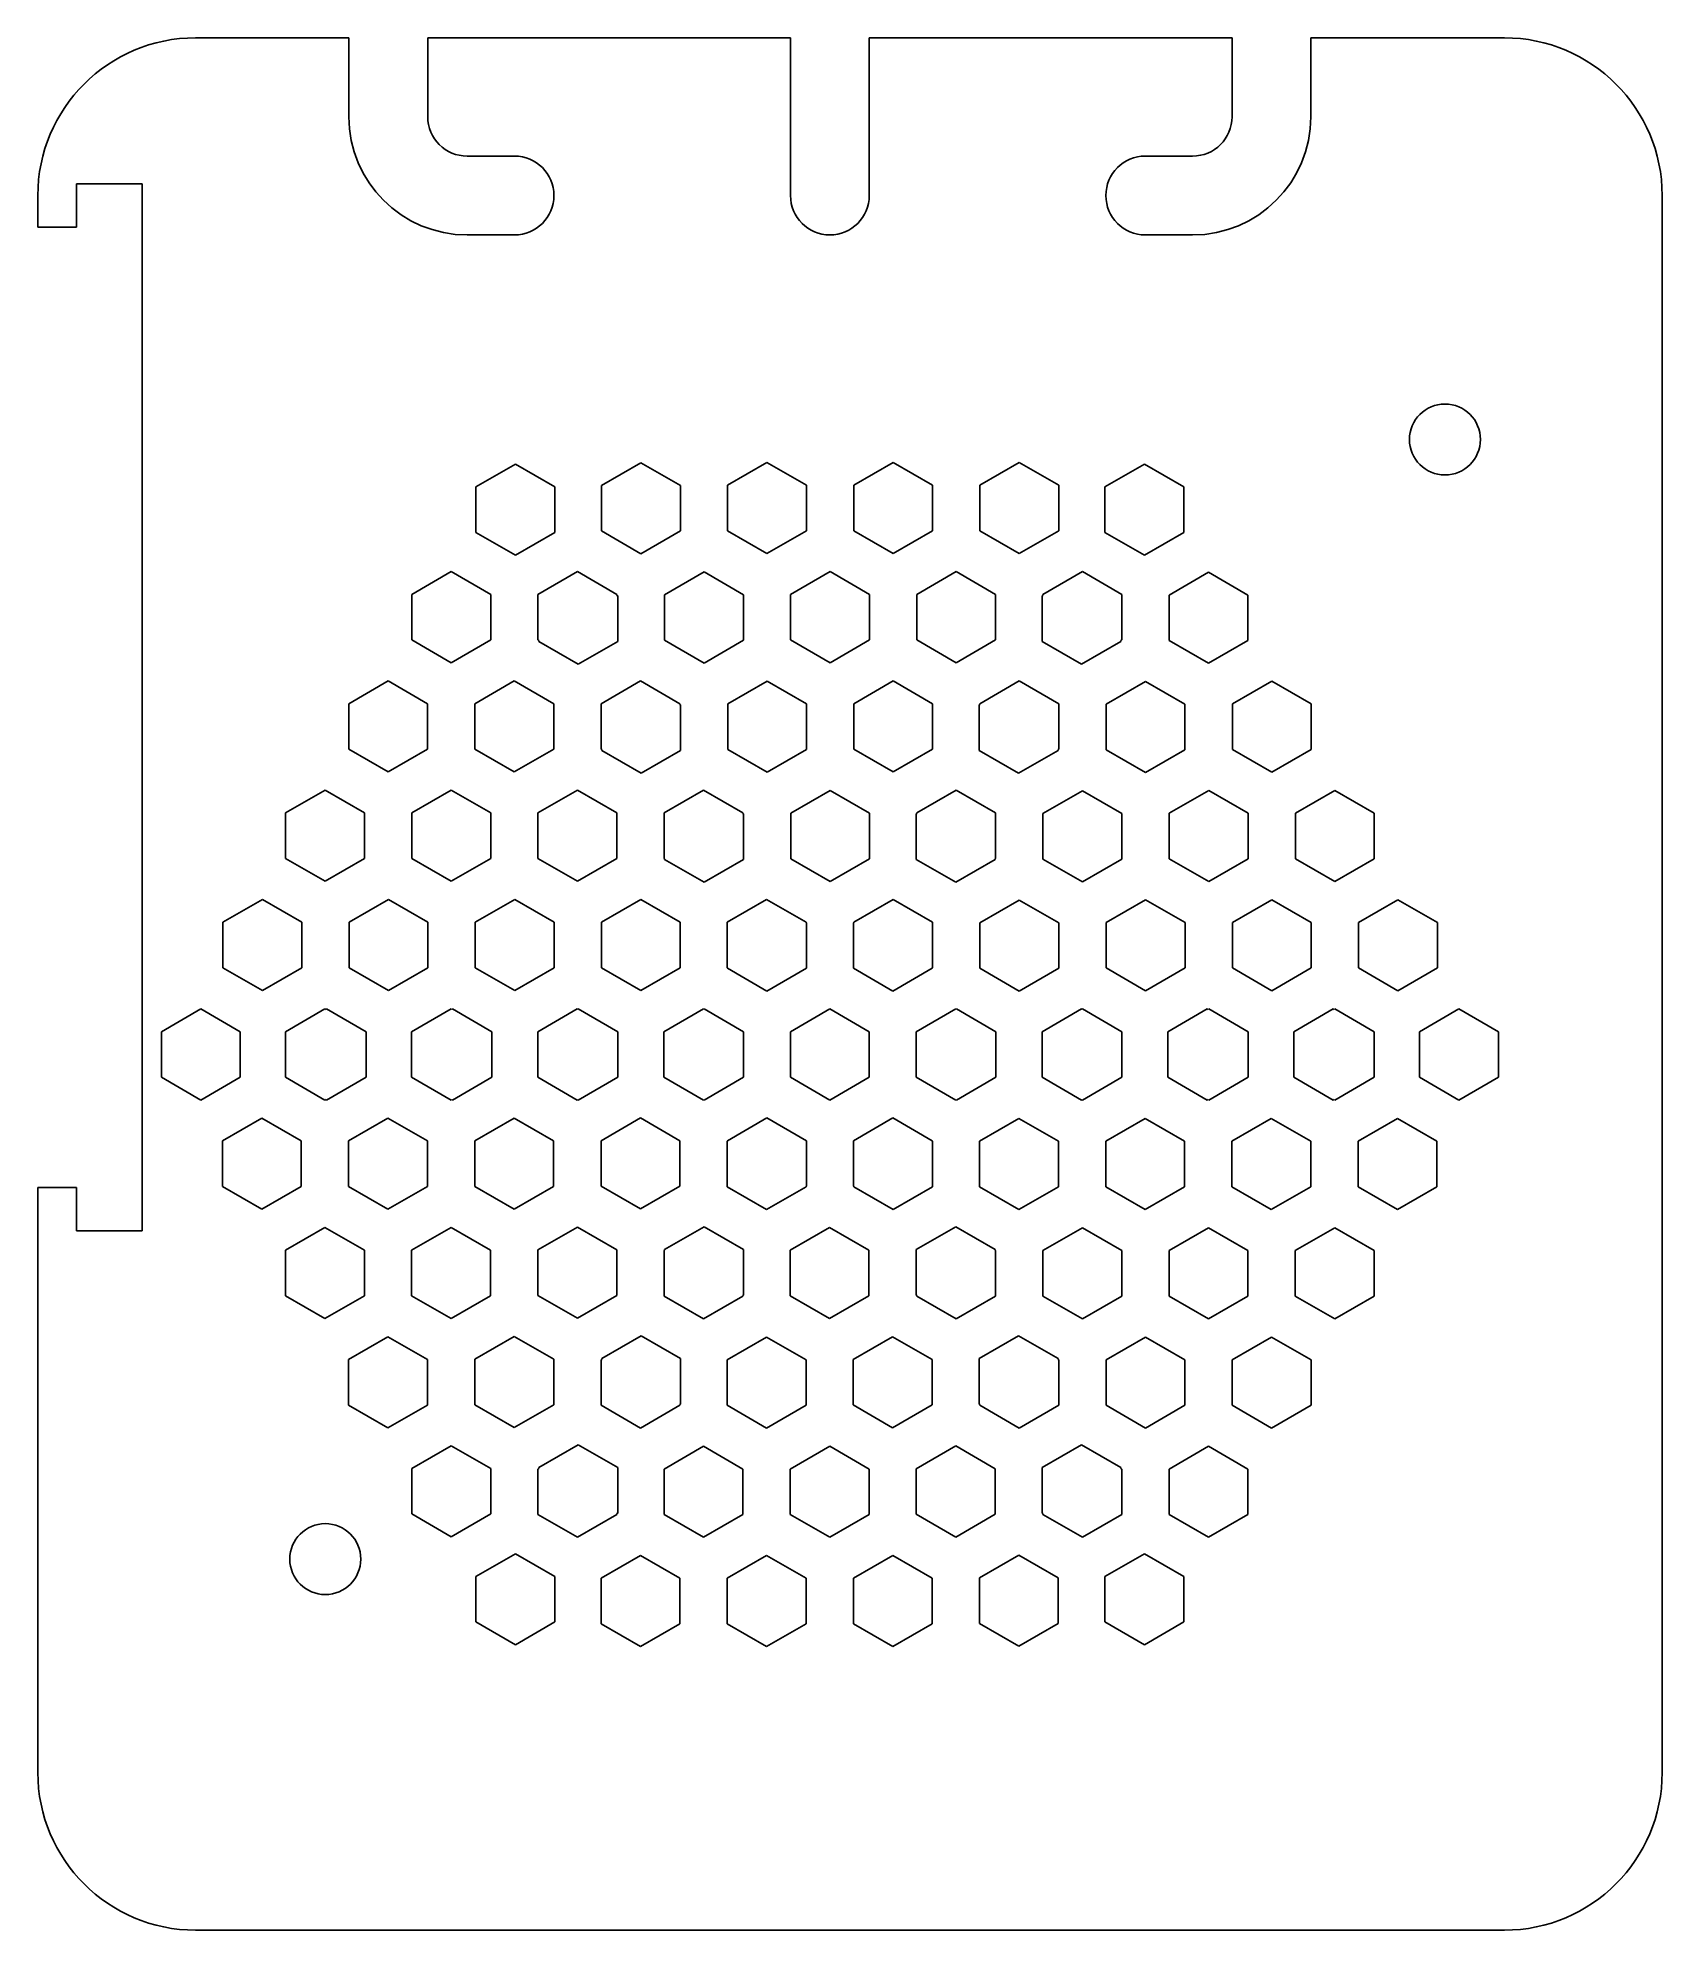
# Model space of a CAD drawing. Extents: x -50 to 53, y -56 to 64.
import ezdxf

# ---------------------------------------------------------------- set-up
doc = ezdxf.new("R2010")
doc.units = 0
doc.layers.add('Shape2DView001', color=7, linetype='CONTINUOUS')

msp = doc.modelspace()

# ---------------------------------------------------------------- linework, layer by layer
at = {"layer": 'Shape2DView001'}
for p, q in [((-40.225, 64.4699), (-30.5, 64.4699)), ((-30.5, 64.4699), (-30.5, 59.4699)), ((-25.5, 64.4699), (-2.5, 64.4699)), ((-25.5, 59.4699), (-25.5, 64.4699)), ((-2.5, 64.4699), (-2.5, 54.4699)), ((2.5, 64.4699), (25.5, 64.4699)), ((2.5, 54.4699), (2.5, 64.4699)), ((25.5, 64.4699), (25.5, 59.4699)), ((30.5, 64.4699), (42.775, 64.4699)), ((30.5, 59.4699), (30.5, 64.4699)), ((-20, 56.9699), (-23, 56.9699)), ((23, 56.9699), (20, 56.9699)), ((-47.775, 55.2199), (-47.775, 52.4699)), ((-43.6, 55.2199), (-47.775, 55.2199)), ((-43.6, -11.1801), (-43.6, 55.2199)), ((-50.225, 52.4699), (-50.225, 54.4699)), ((52.775, 54.4699), (52.775, -45.5301)), ((-47.775, 52.4699), (-50.225, 52.4699)), ((-23, 51.9699), (-20, 51.9699)), ((20, 51.9699), (23, 51.9699)), ((-19.9446, 37.4318), (-22.4446, 35.9885)), ((-17.4446, 35.9885), (-19.9446, 37.4318)), ((-11.9781, 37.5274), (-14.4781, 36.084)), ((-9.47809, 36.084), (-11.9781, 37.5274)), ((-3.98916, 37.5465), (-6.48916, 36.1032)), ((-1.48916, 36.1032), (-3.98916, 37.5465)), ((4.01084, 37.5465), (1.51084, 36.1032)), ((6.51084, 36.1032), (4.01084, 37.5465)), ((12.0108, 37.5465), (9.51084, 36.1032)), ((14.5108, 36.1032), (12.0108, 37.5465)), ((19.9446, 37.4318), (17.4446, 35.9885)), ((22.4446, 35.9885), (19.9446, 37.4318)), ((-14.4781, 36.084), (-14.4781, 33.1972)), ((-9.47809, 33.1972), (-9.47809, 36.084)), ((-6.48916, 36.1032), (-6.48916, 33.2164)), ((-1.48916, 33.2164), (-1.48916, 36.1032)), ((1.51084, 36.1032), (1.51084, 33.2164)), ((6.51084, 33.2164), (6.51084, 36.1032)), ((9.51084, 36.1032), (9.51084, 33.2164)), ((14.5108, 33.2164), (14.5108, 36.1032)), ((-22.4446, 35.9885), (-22.4446, 33.1017)), ((-17.4446, 33.1017), (-17.4446, 35.9885)), ((17.4446, 35.9885), (17.4446, 33.1017)), ((22.4446, 33.1017), (22.4446, 35.9885)), ((-22.4446, 33.1017), (-19.9446, 31.6583)), ((-19.9446, 31.6583), (-17.4446, 33.1017)), ((-14.4781, 33.1972), (-11.9781, 31.7538)), ((-11.9781, 31.7538), (-9.47809, 33.1972)), ((-6.48916, 33.2164), (-3.98916, 31.773)), ((-3.98916, 31.773), (-1.48916, 33.2164)), ((1.51084, 33.2164), (4.01084, 31.773)), ((4.01084, 31.773), (6.51084, 33.2164)), ((9.51084, 33.2164), (12.0108, 31.773)), ((12.0108, 31.773), (14.5108, 33.2164)), ((17.4446, 33.1017), (19.9446, 31.6583)), ((19.9446, 31.6583), (22.4446, 33.1017)), ((-24.0108, 30.6183), (-26.5108, 29.175)), ((-21.5108, 29.175), (-24.0108, 30.6183)), ((-16.0108, 30.6183), (-18.5108, 29.175)), ((-13.5108, 29.175), (-16.0108, 30.6183)), ((-7.97809, 30.5991), (-10.4781, 29.1558)), ((-5.47809, 29.1558), (-7.97809, 30.5991)), ((0.01084, 30.6183), (-2.48916, 29.175)), ((2.51084, 29.175), (0.01084, 30.6183)), ((8.01084, 30.6183), (5.51084, 29.175)), ((10.5108, 29.175), (8.01084, 30.6183)), ((16.0108, 30.6183), (13.5108, 29.175)), ((18.5108, 29.175), (16.0108, 30.6183)), ((24.0106, 30.5804), (21.5106, 29.137)), ((26.5106, 29.137), (24.0106, 30.5804)), ((-26.5108, 29.175), (-26.5108, 26.2882)), ((-21.5108, 26.2882), (-21.5108, 29.175)), ((-18.5108, 29.175), (-18.5108, 26.2882)), ((-13.5108, 29.1113), (-13.5108, 29.175)), ((-13.4557, 29.0795), (-13.5108, 29.1113)), ((-13.4557, 26.1927), (-13.4557, 29.0795)), ((-10.4781, 29.1558), (-10.4781, 26.269)), ((-5.47809, 26.269), (-5.47809, 29.1558)), ((-2.48916, 29.175), (-2.48916, 26.2882)), ((2.51084, 26.2882), (2.51084, 29.175)), ((5.51084, 29.175), (5.51084, 26.2882)), ((10.5108, 26.2882), (10.5108, 29.175)), ((13.5108, 29.1113), (13.4557, 29.0795)), ((13.4557, 29.0795), (13.4557, 26.1927)), ((13.5108, 29.175), (13.5108, 29.1113)), ((18.5108, 26.2882), (18.5108, 29.175)), ((21.5106, 29.137), (21.5106, 26.2503)), ((26.5106, 26.2503), (26.5106, 29.137)), ((-26.5108, 26.2882), (-24.0108, 24.8448)), ((-24.0108, 24.8448), (-21.5108, 26.2882)), ((-18.5108, 26.2882), (-18.4557, 26.2564)), ((-18.4557, 26.2564), (-18.4557, 26.1927)), ((-18.4557, 26.1927), (-15.9557, 24.7493)), ((-15.9557, 24.7493), (-13.4557, 26.1927)), ((-10.4781, 26.269), (-7.97809, 24.8256)), ((-7.97809, 24.8256), (-5.47809, 26.269)), ((-2.48916, 26.2882), (0.01084, 24.8448)), ((0.01084, 24.8448), (2.51084, 26.2882)), ((5.51084, 26.2882), (8.01084, 24.8448)), ((8.01084, 24.8448), (10.5108, 26.2882)), ((13.4557, 26.1927), (15.9557, 24.7493)), ((15.9557, 24.7493), (18.4557, 26.1927)), ((18.4557, 26.2564), (18.5108, 26.2882)), ((18.4557, 26.1927), (18.4557, 26.2564)), ((21.5106, 26.2503), (24.0106, 24.8069)), ((24.0106, 24.8069), (26.5106, 26.2503)), ((-28.0108, 23.6901), (-30.5108, 22.2468)), ((-25.5108, 22.2468), (-28.0108, 23.6901)), ((-20.0108, 23.6901), (-22.5108, 22.2468)), ((-17.5108, 22.2468), (-20.0108, 23.6901)), ((-12.0108, 23.6901), (-14.5108, 22.2468)), ((-9.51084, 22.2468), (-12.0108, 23.6901)), ((-3.97809, 23.6709), (-6.47809, 22.2276)), ((-1.47809, 22.2276), (-3.97809, 23.6709)), ((4.01084, 23.6901), (1.51084, 22.2468)), ((6.51084, 22.2468), (4.01084, 23.6901)), ((12.0108, 23.6901), (9.51084, 22.2468)), ((14.5108, 22.2468), (12.0108, 23.6901)), ((20.0106, 23.6522), (17.5106, 22.2088)), ((22.5106, 22.2088), (20.0106, 23.6522)), ((28.0217, 23.6714), (25.5217, 22.228)), ((30.5217, 22.228), (28.0217, 23.6714)), ((-30.5108, 22.2468), (-30.5108, 19.36)), ((-25.5108, 19.36), (-25.5108, 22.2468)), ((-22.5108, 22.2468), (-22.5108, 19.36)), ((-17.5108, 19.36), (-17.5108, 22.2468)), ((-14.5108, 22.2468), (-14.5108, 19.36)), ((-9.51084, 22.1959), (-9.51084, 22.2468)), ((-9.46677, 22.1704), (-9.51084, 22.1959)), ((-9.46677, 19.2837), (-9.46677, 22.1704)), ((-6.47809, 22.2276), (-6.47809, 19.3408)), ((-1.47809, 19.3408), (-1.47809, 22.2276)), ((1.51084, 22.2468), (1.51084, 19.36)), ((6.51084, 19.36), (6.51084, 22.2468)), ((9.51084, 22.1959), (9.46677, 22.1704)), ((9.46677, 22.1704), (9.46677, 19.2837)), ((9.51084, 22.2468), (9.51084, 22.1959)), ((14.5108, 19.36), (14.5108, 22.2468)), ((17.5106, 22.2088), (17.5106, 19.3221)), ((22.5106, 19.3221), (22.5106, 22.2088)), ((25.5217, 22.228), (25.5217, 19.3412)), ((30.5217, 19.3412), (30.5217, 22.228)), ((-30.5108, 19.36), (-28.0108, 17.9166)), ((-28.0108, 17.9166), (-25.5108, 19.36)), ((-22.5108, 19.36), (-20.0108, 17.9166)), ((-20.0108, 17.9166), (-17.5108, 19.36)), ((-14.5108, 19.36), (-14.4668, 19.3346)), ((-14.4668, 19.3346), (-14.4668, 19.2837)), ((-14.4668, 19.2837), (-11.9668, 17.8403)), ((-11.9668, 17.8403), (-9.46677, 19.2837)), ((-6.47809, 19.3408), (-3.97809, 17.8974)), ((-3.97809, 17.8974), (-1.47809, 19.3408)), ((1.51084, 19.36), (4.01084, 17.9166)), ((4.01084, 17.9166), (6.51084, 19.36)), ((9.46677, 19.2837), (11.9668, 17.8403)), ((11.9668, 17.8403), (14.4668, 19.2837)), ((14.4668, 19.3346), (14.5108, 19.36)), ((14.4668, 19.2837), (14.4668, 19.3346)), ((17.5106, 19.3221), (20.0106, 17.8787)), ((20.0106, 17.8787), (22.5106, 19.3221)), ((25.5217, 19.3412), (28.0217, 17.8979)), ((28.0217, 17.8979), (30.5217, 19.3412)), ((-32.0108, 16.7619), (-34.5108, 15.3186)), ((-29.5108, 15.3186), (-32.0108, 16.7619)), ((-24.0108, 16.7619), (-26.5108, 15.3186)), ((-21.5108, 15.3186), (-24.0108, 16.7619)), ((-16.0108, 16.7619), (-18.5108, 15.3186)), ((-13.5108, 15.3186), (-16.0108, 16.7619)), ((-8.01084, 16.7619), (-10.5108, 15.3186)), ((-5.51084, 15.3186), (-8.01084, 16.7619)), ((0.02191, 16.7427), (-2.47809, 15.2994)), ((2.52191, 15.2994), (0.02191, 16.7427)), ((8.01084, 16.7619), (5.51084, 15.3186)), ((10.5108, 15.3186), (8.01084, 16.7619)), ((16.0106, 16.724), (13.5106, 15.2806)), ((18.5106, 15.2806), (16.0106, 16.724)), ((24.0217, 16.7432), (21.5217, 15.2998)), ((26.5217, 15.2998), (24.0217, 16.7432)), ((32.0217, 16.7432), (29.5217, 15.2998)), ((34.5217, 15.2998), (32.0217, 16.7432)), ((-34.5108, 15.3186), (-34.5108, 12.4318)), ((-29.5108, 12.4318), (-29.5108, 15.3186)), ((-26.5108, 15.3186), (-26.5108, 12.4318)), ((-21.5108, 12.4318), (-21.5108, 15.3186)), ((-18.5108, 15.3186), (-18.5108, 12.4318)), ((-13.5108, 12.4318), (-13.5108, 15.3186)), ((-10.5108, 15.3186), (-10.5108, 12.4318)), ((-5.51084, 15.2805), (-5.51084, 15.3186)), ((-5.47785, 15.2614), (-5.51084, 15.2805)), ((-5.47785, 12.3747), (-5.47785, 15.2614)), ((-2.47809, 15.2994), (-2.47809, 12.4126)), ((2.52191, 12.4126), (2.52191, 15.2994)), ((5.51084, 15.2805), (5.47785, 15.2614)), ((5.47785, 15.2614), (5.47785, 12.3747)), ((5.51084, 15.3186), (5.51084, 15.2805)), ((10.5108, 12.4318), (10.5108, 15.3186)), ((13.5106, 15.2806), (13.5106, 12.3938)), ((18.5106, 12.3938), (18.5106, 15.2806)), ((21.5217, 15.2998), (21.5217, 12.413)), ((26.5217, 12.413), (26.5217, 15.2998)), ((29.5217, 15.2998), (29.5217, 12.413)), ((34.5217, 12.413), (34.5217, 15.2998)), ((-34.5108, 12.4318), (-32.0108, 10.9884)), ((-32.0108, 10.9884), (-29.5108, 12.4318)), ((-26.5108, 12.4318), (-24.0108, 10.9884)), ((-24.0108, 10.9884), (-21.5108, 12.4318)), ((-18.5108, 12.4318), (-16.0108, 10.9884)), ((-16.0108, 10.9884), (-13.5108, 12.4318)), ((-10.5108, 12.4318), (-10.4778, 12.4128)), ((-10.4778, 12.4128), (-10.4778, 12.3747)), ((-10.4778, 12.3747), (-7.97785, 10.9313)), ((-7.97785, 10.9313), (-5.47785, 12.3747)), ((-2.47809, 12.4126), (0.02191, 10.9692)), ((0.02191, 10.9692), (2.52191, 12.4126)), ((5.47785, 12.3747), (7.97785, 10.9313)), ((7.97785, 10.9313), (10.4778, 12.3747)), ((10.4778, 12.4128), (10.5108, 12.4318)), ((10.4778, 12.3747), (10.4778, 12.4128)), ((13.5106, 12.3938), (16.0106, 10.9505)), ((16.0106, 10.9505), (18.5106, 12.3938)), ((21.5217, 12.413), (24.0217, 10.9697)), ((24.0217, 10.9697), (26.5217, 12.413)), ((29.5217, 12.413), (32.0217, 10.9697)), ((32.0217, 10.9697), (34.5217, 12.413)), ((-35.9887, 9.83372), (-38.4887, 8.39035)), ((-33.4887, 8.39035), (-35.9887, 9.83372)), ((-27.9887, 9.83372), (-30.4887, 8.39035)), ((-25.4887, 8.39035), (-27.9887, 9.83372)), ((-19.9887, 9.83372), (-22.4887, 8.39035)), ((-17.4887, 8.39035), (-19.9887, 9.83372)), ((-11.9887, 9.83372), (-14.4887, 8.39035)), ((-9.48868, 8.39035), (-11.9887, 9.83372)), ((-4.01084, 9.83372), (-6.51084, 8.39035)), ((-1.51084, 8.39035), (-4.01084, 9.83372)), ((4.01084, 9.83372), (1.51084, 8.39035)), ((6.51084, 8.39035), (4.01084, 9.83372)), ((12.0106, 9.79577), (9.5106, 8.35239)), ((14.5106, 8.35239), (12.0106, 9.79577)), ((20.0217, 9.81495), (17.5217, 8.37158)), ((22.5217, 8.37158), (20.0217, 9.81495)), ((28.0217, 9.81495), (25.5217, 8.37158)), ((30.5217, 8.37158), (28.0217, 9.81495)), ((36.0217, 9.81495), (33.5217, 8.37158)), ((38.5217, 8.37158), (36.0217, 9.81495)), ((-38.4887, 8.39035), (-38.4887, 5.5036)), ((-33.4887, 5.5036), (-33.4887, 8.39035)), ((-30.4887, 8.39035), (-30.4887, 5.5036)), ((-25.4887, 5.5036), (-25.4887, 8.39035)), ((-22.4887, 8.39035), (-22.4887, 5.5036)), ((-17.4887, 5.5036), (-17.4887, 8.39035)), ((-14.4887, 8.39035), (-14.4887, 5.5036)), ((-9.48868, 5.5036), (-9.48868, 8.39035)), ((-6.51084, 8.39035), (-6.51084, 5.5036)), ((-1.51084, 8.36505), (-1.51084, 8.39035)), ((-1.48892, 8.35239), (-1.51084, 8.36505)), ((-1.48892, 5.46564), (-1.48892, 8.35239)), ((1.51084, 8.36505), (1.48892, 8.35239)), ((1.48892, 8.35239), (1.48892, 5.46564)), ((1.51084, 8.39035), (1.51084, 8.36505)), ((6.51084, 5.5036), (6.51084, 8.39035)), ((9.5106, 8.35239), (9.5106, 5.46564)), ((14.5106, 5.46564), (14.5106, 8.35239)), ((17.5217, 8.37158), (17.5217, 5.48483)), ((22.5217, 5.48483), (22.5217, 8.37158)), ((25.5217, 8.37158), (25.5217, 5.48483)), ((30.5217, 5.48483), (30.5217, 8.37158)), ((33.5217, 8.37158), (33.5217, 5.48483)), ((38.5217, 5.48483), (38.5217, 8.37158)), ((-38.4887, 5.5036), (-35.9887, 4.06022)), ((-35.9887, 4.06022), (-33.4887, 5.5036)), ((-30.4887, 5.5036), (-27.9887, 4.06022)), ((-27.9887, 4.06022), (-25.4887, 5.5036)), ((-22.4887, 5.5036), (-19.9887, 4.06022)), ((-19.9887, 4.06022), (-17.4887, 5.5036)), ((-14.4887, 5.5036), (-11.9887, 4.06022)), ((-11.9887, 4.06022), (-9.48868, 5.5036)), ((-6.51084, 5.5036), (-6.48892, 5.49095)), ((-6.48892, 5.49095), (-6.48892, 5.46564)), ((-6.48892, 5.46564), (-3.98892, 4.02227)), ((-3.98892, 4.02227), (-1.48892, 5.46564)), ((1.48892, 5.46564), (3.98892, 4.02227)), ((3.98892, 4.02227), (6.48892, 5.46564)), ((6.48892, 5.49095), (6.51084, 5.5036)), ((6.48892, 5.46564), (6.48892, 5.49095)), ((9.5106, 5.46564), (12.0106, 4.02227)), ((12.0106, 4.02227), (14.5106, 5.46564)), ((17.5217, 5.48483), (20.0217, 4.04145)), ((20.0217, 4.04145), (22.5217, 5.48483)), ((25.5217, 5.48483), (28.0217, 4.04145)), ((28.0217, 4.04145), (30.5217, 5.48483)), ((33.5217, 5.48483), (36.0217, 4.04145)), ((36.0217, 4.04145), (38.5217, 5.48483)), ((-39.8892, 2.88675), (-42.3892, 1.44338)), ((-37.3892, 1.44338), (-39.8892, 2.88675)), ((-32.0217, 2.88675), (-34.5217, 1.44338)), ((-31.9665, 2.85492), (-32.0217, 2.88675)), ((-31.9114, 2.88675), (-31.9665, 2.85492)), ((-29.4114, 1.44338), (-31.9114, 2.88675)), ((-24.0217, 2.88675), (-26.5217, 1.44338)), ((-23.9776, 2.86131), (-24.0217, 2.88675)), ((-23.9335, 2.88675), (-23.9776, 2.86131)), ((-21.4335, 1.44338), (-23.9335, 2.88675)), ((-16.0217, 2.88675), (-18.5217, 1.44338)), ((-15.9887, 2.86771), (-16.0217, 2.88675)), ((-15.9557, 2.88675), (-15.9887, 2.86771)), ((-13.4557, 1.44338), (-15.9557, 2.88675)), ((-8.02167, 2.88675), (-10.5217, 1.44338)), ((-7.99976, 2.8741), (-8.02167, 2.88675)), ((-7.97785, 2.88675), (-7.99976, 2.8741)), ((-5.47785, 1.44338), (-7.97785, 2.88675)), ((0, 2.88675), (-2.5, 1.44338)), ((2.5, 1.44338), (0, 2.88675)), ((7.97785, 2.88675), (5.47785, 1.44338)), ((7.99976, 2.8741), (7.97785, 2.88675)), ((8.02167, 2.88675), (7.99976, 2.8741)), ((10.5217, 1.44338), (8.02167, 2.88675)), ((15.9557, 2.88675), (13.4557, 1.44338)), ((15.9887, 2.86771), (15.9557, 2.88675)), ((16.0217, 2.88675), (15.9887, 2.86771)), ((18.5217, 1.44338), (16.0217, 2.88675)), ((23.9335, 2.88675), (21.4335, 1.44338)), ((23.9776, 2.86131), (23.9335, 2.88675)), ((24.0217, 2.88675), (23.9776, 2.86131)), ((26.5217, 1.44338), (24.0217, 2.88675)), ((31.9114, 2.88675), (29.4114, 1.44338)), ((31.9665, 2.85492), (31.9114, 2.88675)), ((32.0217, 2.88675), (31.9665, 2.85492)), ((34.5217, 1.44338), (32.0217, 2.88675)), ((39.8892, 2.88675), (37.3892, 1.44338)), ((42.3892, 1.44338), (39.8892, 2.88675)), ((-42.3892, 1.44338), (-42.3892, -1.44338)), ((-37.3892, -1.44338), (-37.3892, 1.44338)), ((-34.5217, 1.44338), (-34.5217, -1.44338)), ((-29.4114, -1.44338), (-29.4114, 1.44338)), ((-26.5217, 1.44338), (-26.5217, -1.44338)), ((-21.4335, -1.44338), (-21.4335, 1.44338)), ((-18.5217, 1.44338), (-18.5217, -1.44338)), ((-13.4557, -1.44338), (-13.4557, 1.44338)), ((-10.5217, 1.44338), (-10.5217, -1.44338)), ((-5.47785, -1.44338), (-5.47785, 1.44338)), ((-2.5, 1.44338), (-2.5, -1.44338)), ((2.5, -1.44338), (2.5, 1.44338)), ((5.47785, 1.44338), (5.47785, -1.44338)), ((10.5217, -1.44338), (10.5217, 1.44338)), ((13.4557, 1.44338), (13.4557, -1.44338)), ((18.5217, -1.44338), (18.5217, 1.44338)), ((21.4335, 1.44338), (21.4335, -1.44338)), ((26.5217, -1.44338), (26.5217, 1.44338)), ((29.4114, 1.44338), (29.4114, -1.44338)), ((34.5217, -1.44338), (34.5217, 1.44338)), ((37.3892, 1.44338), (37.3892, -1.44338)), ((42.3892, -1.44338), (42.3892, 1.44338)), ((-42.3892, -1.44338), (-39.8892, -2.88675)), ((-39.8892, -2.88675), (-37.3892, -1.44338)), ((-34.5217, -1.44338), (-32.0217, -2.88675)), ((-31.9114, -2.88675), (-29.4114, -1.44338)), ((-26.5217, -1.44338), (-24.0217, -2.88675)), ((-23.9335, -2.88675), (-21.4335, -1.44338)), ((-18.5217, -1.44338), (-16.0217, -2.88675)), ((-15.9557, -2.88675), (-13.4557, -1.44338)), ((-10.5217, -1.44338), (-8.02167, -2.88675)), ((-7.97785, -2.88675), (-5.47785, -1.44338)), ((-2.5, -1.44338), (0, -2.88675)), ((0, -2.88675), (2.5, -1.44338)), ((5.47785, -1.44338), (7.97785, -2.88675)), ((8.02167, -2.88675), (10.5217, -1.44338)), ((13.4557, -1.44338), (15.9557, -2.88675)), ((16.0217, -2.88675), (18.5217, -1.44338)), ((21.4335, -1.44338), (23.9335, -2.88675)), ((24.0217, -2.88675), (26.5217, -1.44338)), ((29.4114, -1.44338), (31.9114, -2.88675)), ((32.0217, -2.88675), (34.5217, -1.44338)), ((37.3892, -1.44338), (39.8892, -2.88675)), ((39.8892, -2.88675), (42.3892, -1.44338)), ((-32.0217, -2.88675), (-31.9665, -2.85492)), ((-31.9665, -2.85492), (-31.9114, -2.88675)), ((-24.0217, -2.88675), (-23.9776, -2.86131)), ((-23.9776, -2.86131), (-23.9335, -2.88675)), ((-16.0217, -2.88675), (-15.9887, -2.86771)), ((-15.9887, -2.86771), (-15.9557, -2.88675)), ((-8.02167, -2.88675), (-7.99976, -2.8741)), ((-7.99976, -2.8741), (-7.97785, -2.88675)), ((7.97785, -2.88675), (7.99976, -2.8741)), ((7.99976, -2.8741), (8.02167, -2.88675)), ((15.9557, -2.88675), (15.9887, -2.86771)), ((15.9887, -2.86771), (16.0217, -2.88675)), ((23.9335, -2.88675), (23.9776, -2.86131)), ((23.9776, -2.86131), (24.0217, -2.88675)), ((31.9114, -2.88675), (31.9665, -2.85492)), ((31.9665, -2.85492), (32.0217, -2.88675)), ((-36.0217, -4.04145), (-38.5217, -5.48483)), ((-33.5217, -5.48483), (-36.0217, -4.04145)), ((-28.0217, -4.04145), (-30.5217, -5.48483)), ((-25.5217, -5.48483), (-28.0217, -4.04145)), ((-20.0217, -4.04145), (-22.5217, -5.48483)), ((-17.5217, -5.48483), (-20.0217, -4.04145)), ((-12.0106, -4.02227), (-14.5106, -5.46564)), ((-9.5106, -5.46564), (-12.0106, -4.02227)), ((-3.98892, -4.02227), (-6.48892, -5.46564)), ((-1.48892, -5.46564), (-3.98892, -4.02227)), ((3.98892, -4.02227), (1.48892, -5.46564)), ((6.48892, -5.46564), (3.98892, -4.02227)), ((11.9887, -4.06022), (9.48868, -5.5036)), ((14.4887, -5.5036), (11.9887, -4.06022)), ((19.9887, -4.06022), (17.4887, -5.5036)), ((22.4887, -5.5036), (19.9887, -4.06022)), ((27.9887, -4.06022), (25.4887, -5.5036)), ((30.4887, -5.5036), (27.9887, -4.06022)), ((35.9887, -4.06022), (33.4887, -5.5036)), ((38.4887, -5.5036), (35.9887, -4.06022)), ((-38.5217, -5.48483), (-38.5217, -8.37158)), ((-33.5217, -8.37158), (-33.5217, -5.48483)), ((-30.5217, -5.48483), (-30.5217, -8.37158)), ((-25.5217, -8.37158), (-25.5217, -5.48483)), ((-22.5217, -5.48483), (-22.5217, -8.37158)), ((-17.5217, -8.37158), (-17.5217, -5.48483)), ((-14.5106, -5.46564), (-14.5106, -8.35239)), ((-9.5106, -8.35239), (-9.5106, -5.46564)), ((-6.48892, -5.49095), (-6.51084, -5.5036)), ((-6.51084, -5.5036), (-6.51084, -8.39035)), ((-6.48892, -5.46564), (-6.48892, -5.49095)), ((-1.48892, -8.35239), (-1.48892, -5.46564)), ((1.48892, -5.46564), (1.48892, -8.35239)), ((6.48892, -5.49095), (6.48892, -5.46564)), ((6.51084, -5.5036), (6.48892, -5.49095)), ((6.51084, -8.39035), (6.51084, -5.5036)), ((9.48868, -5.5036), (9.48868, -8.39035)), ((14.4887, -8.39035), (14.4887, -5.5036)), ((17.4887, -5.5036), (17.4887, -8.39035)), ((22.4887, -8.39035), (22.4887, -5.5036)), ((25.4887, -5.5036), (25.4887, -8.39035)), ((30.4887, -8.39035), (30.4887, -5.5036)), ((33.4887, -5.5036), (33.4887, -8.39035)), ((38.4887, -8.39035), (38.4887, -5.5036)), ((-38.5217, -8.37158), (-36.0217, -9.81495)), ((-36.0217, -9.81495), (-33.5217, -8.37158)), ((-30.5217, -8.37158), (-28.0217, -9.81495)), ((-28.0217, -9.81495), (-25.5217, -8.37158)), ((-22.5217, -8.37158), (-20.0217, -9.81495)), ((-20.0217, -9.81495), (-17.5217, -8.37158)), ((-14.5106, -8.35239), (-12.0106, -9.79577)), ((-12.0106, -9.79577), (-9.5106, -8.35239)), ((-6.51084, -8.39035), (-4.01084, -9.83372)), ((-4.01084, -9.83372), (-1.51084, -8.39035)), ((-1.51084, -8.36505), (-1.48892, -8.35239)), ((-1.51084, -8.39035), (-1.51084, -8.36505)), ((1.48892, -8.35239), (1.51084, -8.36505)), ((1.51084, -8.36505), (1.51084, -8.39035)), ((1.51084, -8.39035), (4.01084, -9.83372)), ((4.01084, -9.83372), (6.51084, -8.39035)), ((9.48868, -8.39035), (11.9887, -9.83372)), ((11.9887, -9.83372), (14.4887, -8.39035)), ((17.4887, -8.39035), (19.9887, -9.83372)), ((19.9887, -9.83372), (22.4887, -8.39035)), ((25.4887, -8.39035), (27.9887, -9.83372)), ((27.9887, -9.83372), (30.4887, -8.39035)), ((33.4887, -8.39035), (35.9887, -9.83372)), ((35.9887, -9.83372), (38.4887, -8.39035)), ((-50.225, -45.5301), (-50.225, -8.43008)), ((-50.225, -8.43008), (-47.775, -8.43008)), ((-47.775, -8.43008), (-47.775, -11.1801)), ((-47.775, -11.1801), (-43.6, -11.1801)), ((-32.0217, -10.9697), (-34.5217, -12.413)), ((-29.5217, -12.413), (-32.0217, -10.9697)), ((-24.0217, -10.9697), (-26.5217, -12.413)), ((-21.5217, -12.413), (-24.0217, -10.9697)), ((-16.0106, -10.9505), (-18.5106, -12.3938)), ((-13.5106, -12.3938), (-16.0106, -10.9505)), ((-7.97785, -10.9313), (-10.4778, -12.3747)), ((-5.47785, -12.3747), (-7.97785, -10.9313)), ((-0.02191, -10.9692), (-2.52191, -12.4126)), ((2.47809, -12.4126), (-0.02191, -10.9692)), ((7.97785, -10.9313), (5.47785, -12.3747)), ((10.4778, -12.3747), (7.97785, -10.9313)), ((16.0108, -10.9884), (13.5108, -12.4318)), ((18.5108, -12.4318), (16.0108, -10.9884)), ((24.0108, -10.9884), (21.5108, -12.4318)), ((26.5108, -12.4318), (24.0108, -10.9884)), ((32.0108, -10.9884), (29.5108, -12.4318)), ((34.5108, -12.4318), (32.0108, -10.9884)), ((-34.5217, -12.413), (-34.5217, -15.2998)), ((-29.5217, -15.2998), (-29.5217, -12.413)), ((-26.5217, -12.413), (-26.5217, -15.2998)), ((-21.5217, -15.2998), (-21.5217, -12.413)), ((-18.5106, -12.3938), (-18.5106, -15.2806)), ((-13.5106, -15.2806), (-13.5106, -12.3938)), ((-10.4778, -12.4128), (-10.5108, -12.4318)), ((-10.5108, -12.4318), (-10.5108, -15.3186)), ((-10.4778, -12.3747), (-10.4778, -12.4128)), ((-5.47785, -15.2614), (-5.47785, -12.3747)), ((-2.52191, -12.4126), (-2.52191, -15.2994)), ((2.47809, -15.2994), (2.47809, -12.4126)), ((5.47785, -12.3747), (5.47785, -15.2614)), ((10.4778, -12.4128), (10.4778, -12.3747)), ((10.5108, -12.4318), (10.4778, -12.4128)), ((10.5108, -15.3186), (10.5108, -12.4318)), ((13.5108, -12.4318), (13.5108, -15.3186)), ((18.5108, -15.3186), (18.5108, -12.4318)), ((21.5108, -12.4318), (21.5108, -15.3186)), ((26.5108, -15.3186), (26.5108, -12.4318)), ((29.5108, -12.4318), (29.5108, -15.3186)), ((34.5108, -15.3186), (34.5108, -12.4318)), ((-34.5217, -15.2998), (-32.0217, -16.7432)), ((-32.0217, -16.7432), (-29.5217, -15.2998)), ((-26.5217, -15.2998), (-24.0217, -16.7432)), ((-24.0217, -16.7432), (-21.5217, -15.2998)), ((-18.5106, -15.2806), (-16.0106, -16.724)), ((-16.0106, -16.724), (-13.5106, -15.2806)), ((-10.5108, -15.3186), (-8.01084, -16.7619)), ((-8.01084, -16.7619), (-5.51084, -15.3186)), ((-5.51084, -15.2805), (-5.47785, -15.2614)), ((-5.51084, -15.3186), (-5.51084, -15.2805)), ((-2.52191, -15.2994), (-0.02191, -16.7427)), ((-0.02191, -16.7427), (2.47809, -15.2994)), ((5.47785, -15.2614), (5.51084, -15.2805)), ((5.51084, -15.2805), (5.51084, -15.3186)), ((5.51084, -15.3186), (8.01084, -16.7619)), ((8.01084, -16.7619), (10.5108, -15.3186)), ((13.5108, -15.3186), (16.0108, -16.7619)), ((16.0108, -16.7619), (18.5108, -15.3186)), ((21.5108, -15.3186), (24.0108, -16.7619)), ((24.0108, -16.7619), (26.5108, -15.3186)), ((29.5108, -15.3186), (32.0108, -16.7619)), ((32.0108, -16.7619), (34.5108, -15.3186)), ((-28.0217, -17.8979), (-30.5217, -19.3412)), ((-25.5217, -19.3412), (-28.0217, -17.8979)), ((-20.0106, -17.8787), (-22.5106, -19.3221)), ((-17.5106, -19.3221), (-20.0106, -17.8787)), ((-11.9668, -17.8403), (-14.4668, -19.2837)), ((-9.46677, -19.2837), (-11.9668, -17.8403)), ((-4.01084, -17.9166), (-6.51084, -19.36)), ((-1.51084, -19.36), (-4.01084, -17.9166)), ((3.97809, -17.8974), (1.47809, -19.3408)), ((6.47809, -19.3408), (3.97809, -17.8974)), ((11.9668, -17.8403), (9.46677, -19.2837)), ((14.4668, -19.2837), (11.9668, -17.8403)), ((20.0108, -17.9166), (17.5108, -19.36)), ((22.5108, -19.36), (20.0108, -17.9166)), ((28.0108, -17.9166), (25.5108, -19.36)), ((30.5108, -19.36), (28.0108, -17.9166)), ((-30.5217, -19.3412), (-30.5217, -22.228)), ((-25.5217, -22.228), (-25.5217, -19.3412)), ((-22.5106, -19.3221), (-22.5106, -22.2088)), ((-17.5106, -22.2088), (-17.5106, -19.3221)), ((-14.4668, -19.3346), (-14.5108, -19.36)), ((-14.5108, -19.36), (-14.5108, -22.2468)), ((-14.4668, -19.2837), (-14.4668, -19.3346)), ((-9.46677, -22.1704), (-9.46677, -19.2837)), ((-6.51084, -19.36), (-6.51084, -22.2468)), ((-1.51084, -22.2468), (-1.51084, -19.36)), ((1.47809, -19.3408), (1.47809, -22.2276)), ((6.47809, -22.2276), (6.47809, -19.3408)), ((9.46677, -19.2837), (9.46677, -22.1704)), ((14.4668, -19.3346), (14.4668, -19.2837)), ((14.5108, -19.36), (14.4668, -19.3346)), ((14.5108, -22.2468), (14.5108, -19.36)), ((17.5108, -19.36), (17.5108, -22.2468)), ((22.5108, -22.2468), (22.5108, -19.36)), ((25.5108, -19.36), (25.5108, -22.2468)), ((30.5108, -22.2468), (30.5108, -19.36)), ((-30.5217, -22.228), (-28.0217, -23.6714)), ((-28.0217, -23.6714), (-25.5217, -22.228)), ((-22.5106, -22.2088), (-20.0106, -23.6522)), ((-20.0106, -23.6522), (-17.5106, -22.2088)), ((-14.5108, -22.2468), (-12.0108, -23.6901)), ((-12.0108, -23.6901), (-9.51084, -22.2468)), ((-9.51084, -22.1959), (-9.46677, -22.1704)), ((-9.51084, -22.2468), (-9.51084, -22.1959)), ((-6.51084, -22.2468), (-4.01084, -23.6901)), ((-4.01084, -23.6901), (-1.51084, -22.2468)), ((1.47809, -22.2276), (3.97809, -23.6709)), ((3.97809, -23.6709), (6.47809, -22.2276)), ((9.46677, -22.1704), (9.51084, -22.1959)), ((9.51084, -22.1959), (9.51084, -22.2468)), ((9.51084, -22.2468), (12.0108, -23.6901)), ((12.0108, -23.6901), (14.5108, -22.2468)), ((17.5108, -22.2468), (20.0108, -23.6901)), ((20.0108, -23.6901), (22.5108, -22.2468)), ((25.5108, -22.2468), (28.0108, -23.6901)), ((28.0108, -23.6901), (30.5108, -22.2468)), ((-24.0106, -24.8069), (-26.5106, -26.2503)), ((-21.5106, -26.2503), (-24.0106, -24.8069)), ((-15.9557, -24.7493), (-18.4557, -26.1927)), ((-13.4557, -26.1927), (-15.9557, -24.7493)), ((-8.01084, -24.8448), (-10.5108, -26.2882)), ((-5.51084, -26.2882), (-8.01084, -24.8448)), ((-0.01084, -24.8448), (-2.51084, -26.2882)), ((2.48916, -26.2882), (-0.01084, -24.8448)), ((7.97809, -24.8256), (5.47809, -26.269)), ((10.4781, -26.269), (7.97809, -24.8256)), ((15.9557, -24.7493), (13.4557, -26.1927)), ((18.4557, -26.1927), (15.9557, -24.7493)), ((24.0108, -24.8448), (21.5108, -26.2882)), ((26.5108, -26.2882), (24.0108, -24.8448)), ((-26.5106, -26.2503), (-26.5106, -29.137)), ((-21.5106, -29.137), (-21.5106, -26.2503)), ((-18.4557, -26.2564), (-18.5108, -26.2882)), ((-18.5108, -26.2882), (-18.5108, -29.175)), ((-18.4557, -26.1927), (-18.4557, -26.2564)), ((-13.4557, -29.0795), (-13.4557, -26.1927)), ((-10.5108, -26.2882), (-10.5108, -29.175)), ((-5.51084, -29.175), (-5.51084, -26.2882)), ((-2.51084, -26.2882), (-2.51084, -29.175)), ((2.48916, -29.175), (2.48916, -26.2882)), ((5.47809, -26.269), (5.47809, -29.1558)), ((10.4781, -29.1558), (10.4781, -26.269)), ((13.4557, -26.1927), (13.4557, -29.0795)), ((18.4557, -26.2564), (18.4557, -26.1927)), ((18.5108, -26.2882), (18.4557, -26.2564)), ((18.5108, -29.175), (18.5108, -26.2882)), ((21.5108, -26.2882), (21.5108, -29.175)), ((26.5108, -29.175), (26.5108, -26.2882)), ((-26.5106, -29.137), (-24.0106, -30.5804)), ((-24.0106, -30.5804), (-21.5106, -29.137)), ((-18.5108, -29.175), (-16.0108, -30.6183)), ((-16.0108, -30.6183), (-13.5108, -29.175)), ((-13.5108, -29.1113), (-13.4557, -29.0795)), ((-13.5108, -29.175), (-13.5108, -29.1113)), ((-10.5108, -29.175), (-8.01084, -30.6183)), ((-8.01084, -30.6183), (-5.51084, -29.175)), ((-2.51084, -29.175), (-0.01084, -30.6183)), ((-0.01084, -30.6183), (2.48916, -29.175)), ((5.47809, -29.1558), (7.97809, -30.5991)), ((7.97809, -30.5991), (10.4781, -29.1558)), ((13.4557, -29.0795), (13.5108, -29.1113)), ((13.5108, -29.1113), (13.5108, -29.175)), ((13.5108, -29.175), (16.0108, -30.6183)), ((16.0108, -30.6183), (18.5108, -29.175)), ((21.5108, -29.175), (24.0108, -30.6183)), ((24.0108, -30.6183), (26.5108, -29.175)), ((-19.9446, -31.6583), (-22.4446, -33.1017)), ((-17.4446, -33.1017), (-19.9446, -31.6583)), ((-12.0108, -31.773), (-14.5108, -33.2164)), ((-9.51084, -33.2164), (-12.0108, -31.773)), ((-4.01084, -31.773), (-6.51084, -33.2164)), ((-1.51084, -33.2164), (-4.01084, -31.773)), ((3.98916, -31.773), (1.48916, -33.2164)), ((6.48916, -33.2164), (3.98916, -31.773)), ((11.9781, -31.7538), (9.47809, -33.1972)), ((14.4781, -33.1972), (11.9781, -31.7538)), ((19.9446, -31.6583), (17.4446, -33.1017)), ((22.4446, -33.1017), (19.9446, -31.6583)), ((-22.4446, -33.1017), (-22.4446, -35.9885)), ((-17.4446, -35.9885), (-17.4446, -33.1017)), ((-14.5108, -33.2164), (-14.5108, -36.1032)), ((-9.51084, -36.1032), (-9.51084, -33.2164)), ((-6.51084, -33.2164), (-6.51084, -36.1032)), ((-1.51084, -36.1032), (-1.51084, -33.2164)), ((1.48916, -33.2164), (1.48916, -36.1032)), ((6.48916, -36.1032), (6.48916, -33.2164)), ((9.47809, -33.1972), (9.47809, -36.084)), ((14.4781, -36.084), (14.4781, -33.1972)), ((17.4446, -33.1017), (17.4446, -35.9885)), ((22.4446, -35.9885), (22.4446, -33.1017)), ((-22.4446, -35.9885), (-19.9446, -37.4318)), ((-19.9446, -37.4318), (-17.4446, -35.9885)), ((17.4446, -35.9885), (19.9446, -37.4318)), ((19.9446, -37.4318), (22.4446, -35.9885)), ((-14.5108, -36.1032), (-12.0108, -37.5465)), ((-12.0108, -37.5465), (-9.51084, -36.1032)), ((-6.51084, -36.1032), (-4.01084, -37.5465)), ((-4.01084, -37.5465), (-1.51084, -36.1032)), ((1.48916, -36.1032), (3.98916, -37.5465)), ((3.98916, -37.5465), (6.48916, -36.1032)), ((9.47809, -36.084), (11.9781, -37.5274)), ((11.9781, -37.5274), (14.4781, -36.084)), ((42.775, -55.5301), (-40.225, -55.5301))]:
    msp.add_line(p, q, dxfattribs=at)
for centre in [(39, 39), (-32, -32)]:
    msp.add_circle(centre, 2.25, dxfattribs=at)
for centre, radius, start, end in [((-40.225, 54.4699), 10, 90, -180), ((42.775, 54.4699), 10, 0, 90), ((-23, 59.4699), 7.5, 180, -90), ((-23, 59.4699), 2.5, 180, -90), ((23, 59.4699), 7.5, -90, 0), ((23, 59.4699), 2.5, -90, 0), ((-20, 54.4699), 2.5, -90, 90), ((20, 54.4699), 2.5, 90, -90), ((0, 54.4699), 2.5, 180, 0), ((-40.225, -45.5301), 10, -180, -90), ((42.775, -45.5301), 10, -90, 0)]:
    msp.add_arc(centre, radius, start, end, dxfattribs=at)

doc.saveas('drawing.dxf')
